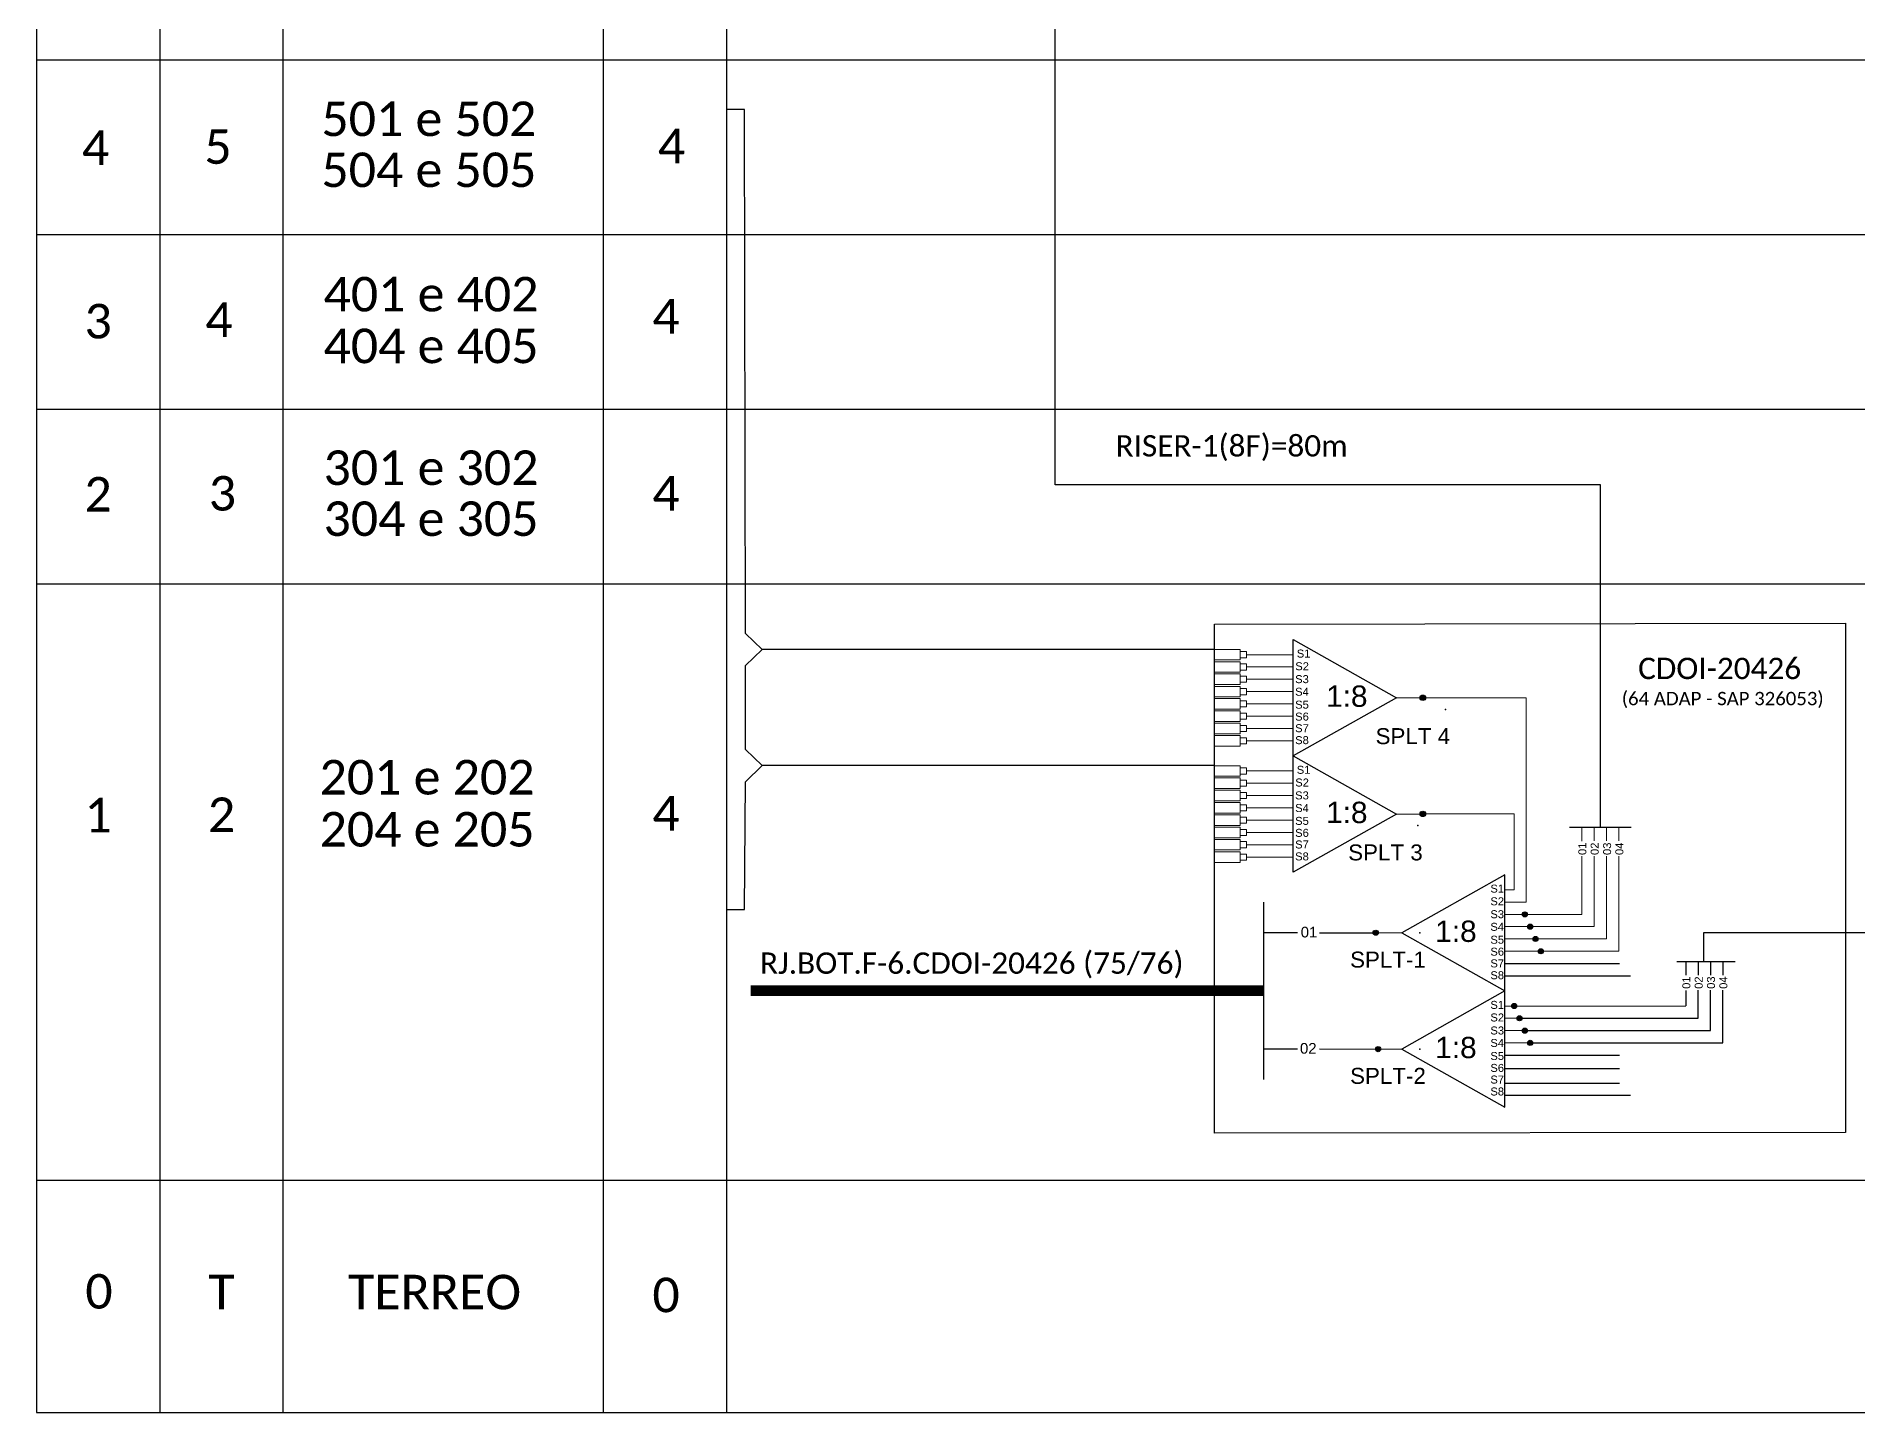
# Model space of a CAD drawing. Extents: x -4 to 837, y 1 to 595.
# Drawn here: x 462.3 to 633, y 291.3 to 420.3 of the extents above; entities that cross this region are included whole.
import ezdxf
from ezdxf.enums import TextEntityAlignment as Align

# ---------------------------------------------------------------- set-up
doc = ezdxf.new("R2010")
doc.units = 0
doc.layers.add('DROP DE CLIENTE', color=140, linetype='Continuous', plot=False)
doc.styles.add('ARIAL', font='arial.ttf')
doc.styles.add('WMF-Calibri0', font='calibri.ttf')
doc.linetypes.add('RESERVA', pattern='A,0.5,-0.15,["RESERVA",Standard,S=0.18,R=0,X=0,Y=-0.1],-1.3', length=1.95)

# ---------------------------------------------------------------- blocks, each defined once
blk = doc.blocks.new('SPLITTER_')
blk.add_point((0, 0))
at = {"style": 'ARIAL', "flags": 4}
blk.add_attdef('SPLT', (0, -3.26), '', height=1.5, dxfattribs=at)
blk = doc.blocks.new('SPLT_1-8_SC-APC_ESQ')
at = {"color": 3, "lineweight": 0}
for points in [[(2.41, -3.02), (0, -3.02)], [(2.41, -3.02), (2.41, -4)], [(2.41, -4), (0, -4)], [(2.41, -4.17), (0, -4.17)], [(2.41, -4.17), (2.41, -5.16)], [(2.99, -3.51), (7.37, -3.51)], [(7.37, -4.66), (2.99, -4.66)], [(2.41, -5.16), (0, -5.16)], [(2.41, -5.32), (0, -5.32)], [(2.41, -6.31), (0, -6.31)], [(2.41, -6.48), (0, -6.48)], [(2.41, -5.32), (2.41, -6.31)], [(2.41, -6.48), (2.41, -7.46)], [(7.37, -5.82), (2.99, -5.82)], [(2.41, -7.46), (0, -7.46)], [(2.41, -7.63), (0, -7.63)], [(2.41, -7.63), (2.41, -8.62)], [(7.37, -6.97), (2.99, -6.97)], [(7.37, -8.12), (2.99, -8.12)], [(2.41, -8.62), (0, -8.62)], [(2.41, -8.78), (0, -8.78)], [(2.41, -9.77), (0, -9.77)], [(2.41, -9.94), (0, -9.94)], [(2.41, -8.78), (2.41, -9.77)], [(2.41, -9.94), (2.41, -10.92)], [(7.37, -9.28), (2.99, -9.28)], [(2.41, -10.92), (0, -10.92)], [(2.41, -11.09), (0, -11.09)], [(2.41, -11.09), (2.41, -12.08)], [(7.37, -10.43), (2.99, -10.43)], [(7.37, -11.58), (2.99, -11.58)], [(2.41, -12.08), (0, -12.08)]]:
    blk.add_lwpolyline(points, dxfattribs=at)
for points in [[(2.99, -3.22), (2.41, -3.22), (2.41, -3.8), (2.99, -3.8)], [(2.99, -4.38), (2.41, -4.38), (2.41, -4.95), (2.99, -4.95)], [(2.99, -5.53), (2.41, -5.53), (2.41, -6.1), (2.99, -6.1)], [(2.99, -6.68), (2.41, -6.68), (2.41, -7.26), (2.99, -7.26)], [(2.99, -7.84), (2.41, -7.84), (2.41, -8.41), (2.99, -8.41)], [(2.99, -8.99), (2.41, -8.99), (2.41, -9.56), (2.99, -9.56)], [(2.99, -10.14), (2.41, -10.14), (2.41, -10.72), (2.99, -10.72)], [(2.99, -11.3), (2.41, -11.3), (2.41, -11.87), (2.99, -11.87)]]:
    blk.add_lwpolyline(points, close=True, dxfattribs=at)
at = {"color": 1}
blk.add_lwpolyline([(7.37, -2.1), (17.04, -7.55), (7.37, -13), (7.37, -2.1)], dxfattribs=at)
at = {"color": 1, "lineweight": 0}
blk.add_lwpolyline([(17.04, -7.55), (19.26, -7.55)], dxfattribs=at)
at = {"color": 1, "style": 'ARIAL'}
for s, height, p in [('S1', 0.75, (7.7, -3.78)), ('S2', 0.75, (7.56, -4.97)), ('S3', 0.75, (7.55, -6.18)), ('S4', 0.75, (7.55, -7.36)), ('1:8', 2, (10.45, -8.4)), ('S5', 0.75, (7.55, -8.57)), ('S6', 0.75, (7.55, -9.69)), ('S7', 0.75, (7.55, -10.78)), ('S8', 0.75, (7.55, -11.9))]:
    blk.add_text(s, height=height, dxfattribs=at).set_placement(p)

msp = doc.modelspace()

# ---------------------------------------------------------------- hatches: boundary and pattern name
h = msp.add_hatch(color=3)
h.dxf.hatch_style = 1
edge = h.paths.add_edge_path()
edge.add_arc((592.28, 358.34), 0.256, 0, 360)
h = msp.add_hatch(color=3)
h.dxf.hatch_style = 1
edge = h.paths.add_edge_path()
edge.add_arc((592.28, 347.45), 0.256, 0, 360)
h = msp.add_hatch(color=3)
h.dxf.hatch_style = 1
edge = h.paths.add_edge_path()
edge.add_arc((601.85, 338.03), 0.242, 0, 360)
h = msp.add_hatch(color=3)
h.dxf.hatch_style = 1
edge = h.paths.add_edge_path()
edge.add_arc((587.86, 336.31), 0.242, 0, 360)
h = msp.add_hatch(color=3)
h.dxf.hatch_style = 1
edge = h.paths.add_edge_path()
edge.add_arc((602.35, 336.88), 0.242, 0, 360)
h = msp.add_hatch(color=3)
h.dxf.hatch_style = 1
edge = h.paths.add_edge_path()
edge.add_arc((602.85, 335.73), 0.242, 0, 360)
h = msp.add_hatch(color=3)
h.dxf.hatch_style = 1
edge = h.paths.add_edge_path()
edge.add_arc((603.35, 334.57), 0.242, 0, 360)
h = msp.add_hatch(color=3)
h.dxf.hatch_style = 1
edge = h.paths.add_edge_path()
edge.add_arc((600.85, 329.44), 0.242, 0, 360)
h = msp.add_hatch(color=3)
h.dxf.hatch_style = 1
edge = h.paths.add_edge_path()
edge.add_arc((601.35, 328.29), 0.242, 0, 360)
h = msp.add_hatch(color=3)
h.dxf.hatch_style = 1
edge = h.paths.add_edge_path()
edge.add_arc((601.85, 327.13), 0.242, 0, 360)
h = msp.add_hatch(color=3)
h.dxf.hatch_style = 1
edge = h.paths.add_edge_path()
edge.add_arc((602.35, 325.98), 0.242, 0, 360)
h = msp.add_hatch(color=3)
h.dxf.hatch_style = 1
edge = h.paths.add_edge_path()
edge.add_arc((588.09, 325.4), 0.242, 0, 360)

# ---------------------------------------------------------------- linework, layer by layer
for p, q in [((462.32, 567.38), (462.32, 291.32)), ((515.48, 291.32), (515.48, 559.15))]:
    msp.add_line(p, q)
for points in [[(485.46, 291.32), (485.46, 567.38)], [(527.05, 291.32), (527.05, 567.38)], [(473.89, 563.26), (473.89, 291.32)], [(462.32, 418.14), (732.11, 418.14)], [(462.32, 401.77), (732.11, 401.77)], [(462.32, 385.4), (732.11, 385.4)], [(462.32, 385.4), (732.11, 385.4)], [(462.32, 369.03), (732.11, 369.03)], [(462.32, 369.03), (732.11, 369.03)], [(462.32, 313.12), (732.11, 313.12)], [(462.32, 291.32), (732.11, 291.32)]]:
    msp.add_lwpolyline(points)
at = {"color": 5}
for points in [[(608.92, 346.21), (608.92, 378.31), (557.8, 378.31), (557.8, 533.33)], [(606.03, 346.21), (611.8, 346.21)]]:
    msp.add_lwpolyline(points, dxfattribs=at)
at = {"color": 6}
for points in [[(618.61, 333.62), (618.61, 336.34), (660.2, 336.34), (660.2, 532.54)], [(616.1, 333.62), (621.57, 333.62)]]:
    msp.add_lwpolyline(points, dxfattribs=at)
at = {"color": 3}
for points in [[(527.04, 338.49), (528.69, 338.49), (528.78, 350.47), (530.35, 351.98), (528.78, 353.48), (528.78, 361.37), (530.35, 362.87), (528.78, 364.38), (528.7, 413.48), (527.05, 413.48)], [(577.36, 336.32), (580.52, 336.32)], [(582.6, 336.31), (587.86, 336.31)]]:
    msp.add_lwpolyline(points, dxfattribs=at)
at = {"color": 1}
msp.add_lwpolyline([(572.76, 365.25), (631.91, 365.32), (631.91, 317.58), (572.76, 317.51)], close=True, dxfattribs=at)
at = {"color": 5, "lineweight": 0}
for points in [[(599.98, 339.18), (601.97, 339.18), (601.97, 358.34), (592.28, 358.34)], [(600.85, 340.34), (600.85, 347.45), (592.28, 347.45)], [(607.18, 346.21), (607.18, 344.89)], [(608.33, 346.21), (608.33, 344.93)], [(609.49, 346.21), (609.49, 344.92)], [(610.65, 346.21), (610.65, 344.93)], [(602.1, 338.03), (607.18, 338.03), (607.18, 343.5)], [(602.6, 336.88), (608.33, 336.88), (608.33, 343.5)], [(603.1, 335.73), (609.49, 335.73), (609.49, 343.5)], [(603.6, 334.57), (610.65, 334.57), (610.65, 343.5)], [(600.85, 340.34), (599.98, 340.34)]]:
    msp.add_lwpolyline(points, dxfattribs=at)
at = {"color": 1}
for points in [[(599.98, 341.75), (590.31, 336.3), (599.98, 330.85), (599.98, 341.75)], [(577.36, 322.55), (577.36, 339.19)], [(599.98, 330.85), (590.31, 325.4), (599.98, 319.96), (599.98, 330.85)]]:
    msp.add_lwpolyline(points, dxfattribs=at)
at = {"color": 7, "lineweight": 0}
for points in [[(599.98, 338.03), (601.85, 338.03)], [(599.98, 336.88), (602.35, 336.88)], [(599.98, 335.73), (602.85, 335.73)], [(599.98, 334.57), (603.35, 334.57)], [(600.85, 329.44), (599.98, 329.44)], [(599.98, 328.29), (601.35, 328.29)], [(599.98, 327.13), (601.85, 327.13)], [(599.98, 325.98), (602.35, 325.98)]]:
    msp.add_lwpolyline(points, dxfattribs=at)
at = {"color": 1, "lineweight": 0}
for points in [[(590.31, 336.3), (588.09, 336.3)], [(590.31, 325.4), (588.09, 325.4)]]:
    msp.add_lwpolyline(points, dxfattribs=at)
at = {"color": 8, "linetype": 'RESERVA', "ltscale": 4}
for points in [[(599.98, 333.42), (610.7, 333.42)], [(599.98, 332.27), (611.75, 332.27)], [(599.98, 324.83), (610.7, 324.83)], [(599.98, 323.58), (610.7, 323.58)], [(599.98, 322.22), (610.7, 322.22)], [(599.98, 321.07), (611.75, 321.07)]]:
    msp.add_lwpolyline(points, dxfattribs=at)
at = {"color": 6, "linetype": 'Continuous', "ltscale": 4}
for points in [[(616.93, 333.62), (616.93, 332.34)], [(618.08, 333.62), (618.08, 332.33)], [(619.24, 333.62), (619.24, 332.34)], [(620.4, 333.62), (620.4, 332.34)], [(601.6, 328.29), (618.1, 328.31), (618.1, 330.93)], [(602.1, 327.13), (619.26, 327.15), (619.26, 330.93)], [(602.6, 325.98), (620.41, 326), (620.41, 330.93)], [(616.94, 330.9), (616.94, 329.46)], [(601.1, 329.44), (616.94, 329.46)]]:
    msp.add_lwpolyline(points, dxfattribs=at)
at = {"color": 1, "const_width": 1}
msp.add_lwpolyline([(529.27, 330.87), (577.36, 330.87)], dxfattribs=at)
at = {"color": 2}
for points in [[(577.36, 325.42), (580.52, 325.42)], [(582.6, 325.41), (588.09, 325.4)]]:
    msp.add_lwpolyline(points, dxfattribs=at)
at = {"color": 3}
for centre, radius in [((592.28, 358.34), 0.256), ((592.28, 347.45), 0.256), ((601.85, 338.03), 0.242), ((587.86, 336.31), 0.242), ((602.35, 336.88), 0.242), ((602.85, 335.73), 0.242), ((603.35, 334.57), 0.242), ((600.85, 329.44), 0.242), ((601.35, 328.29), 0.242), ((601.85, 327.13), 0.242), ((602.35, 325.98), 0.242), ((588.09, 325.4), 0.242)]:
    msp.add_circle(centre, radius, dxfattribs=at)
at = {"layer": 'DROP DE CLIENTE', "color": 3}
for points in [[(572.76, 362.87), (530.35, 362.87)], [(572.76, 351.98), (530.35, 351.98)]]:
    msp.add_lwpolyline(points, dxfattribs=at)

# ---------------------------------------------------------------- block references
for p in [(572.76, 365.89), (572.76, 354.99)]:
    msp.add_blockref('SPLT_1-8_SC-APC_ESQ', p)
ref = msp.add_blockref('SPLITTER_', (594.39, 357.25), dxfattribs=dict(xscale=-1))
ref.add_attrib('SPLT', 'SPLT 4', (587.85, 353.99), dxfattribs={"height": 1.5, "style": 'ARIAL'})
ref = msp.add_blockref('SPLITTER_', (591.81, 346.35), dxfattribs=dict(xscale=-1))
ref.add_attrib('SPLT', 'SPLT 3', (585.28, 343.09), dxfattribs={"height": 1.5, "style": 'ARIAL'})
ref = msp.add_blockref('SPLITTER_', (591.99, 336.3), dxfattribs=dict(xscale=-1))
ref.add_attrib('SPLT', 'SPLT-1', (585.46, 333.04), dxfattribs={"height": 1.5, "style": 'ARIAL'})
ref = msp.add_blockref('SPLITTER_', (591.99, 325.4), dxfattribs=dict(xscale=-1))
ref.add_attrib('SPLT', 'SPLT-2', (585.46, 322.14), dxfattribs={"height": 1.5, "style": 'ARIAL'})

# ---------------------------------------------------------------- texts
at = {"color": 7, "style": 'WMF-Calibri0'}
for s, p in [('501 e 502', (489.03, 411)), ('504 e 505', (489.03, 406.22)), ('401 e 402', (489.23, 394.56)), ('404 e 405', (489.23, 389.71)), ('301 e 302', (489.23, 378.29)), ('304 e 305', (489.23, 373.51)), ('201 e 202', (488.86, 349.27)), ('204 e 205', (488.86, 344.39)), ('TERREO', (491.53, 301))]:
    msp.add_text(s, height=3.24, dxfattribs=at).set_placement(p)
at = {"color": 5, "style": 'WMF-Calibri0'}
msp.add_text('RISER-1(8F)=80m', height=2, dxfattribs=at).set_placement((563.47, 380.96))
at = {"color": 1}
for s, height, style, p in [('CDOI-20426', 2, 'WMF-Calibri0', (612.46, 360.09)), ('S1', 0.75, 'ARIAL', (598.61, 340.07)), ('S2', 0.75, 'ARIAL', (598.61, 338.88)), ('S3', 0.75, 'ARIAL', (598.61, 337.67)), ('1:8', 2, 'ARIAL', (593.44, 335.45)), ('S4', 0.75, 'ARIAL', (598.61, 336.49)), ('RJ.BOT.F-6.CDOI-20426 (75/76)', 2, 'WMF-Calibri0', (530.15, 332.46)), ('S5', 0.75, 'ARIAL', (598.61, 335.28)), ('S6', 0.75, 'ARIAL', (598.61, 334.16)), ('S7', 0.75, 'ARIAL', (598.61, 333.06)), ('S8', 0.75, 'ARIAL', (598.61, 331.95)), ('S1', 0.75, 'ARIAL', (598.61, 329.17)), ('S2', 0.75, 'ARIAL', (598.61, 327.99)), ('1:8', 2, 'ARIAL', (593.44, 324.55)), ('S3', 0.75, 'ARIAL', (598.61, 326.77)), ('S4', 0.75, 'ARIAL', (598.61, 325.6)), ('S5', 0.75, 'ARIAL', (598.61, 324.38)), ('S6', 0.75, 'ARIAL', (598.61, 323.26)), ('S7', 0.75, 'ARIAL', (598.61, 322.17)), ('S8', 0.75, 'ARIAL', (598.61, 321.05))]:
    msp.add_text(s, height=height, dxfattribs=dict(at, style=style)).set_placement(p)
at = {"color": 1, "style": 'WMF-Calibri0'}
msp.add_text('(64 ADAP - SAP 326053)', height=1.25, dxfattribs=at).set_placement((620.39, 357.64), align=Align.CENTER)
at = {"style": 'ARIAL'}
for s, p in [('01', (607.23, 344.18)), ('02', (608.39, 344.18)), ('03', (609.55, 344.18)), ('04', (610.7, 344.18)), ('01', (616.98, 331.63)), ('02', (618.14, 331.63)), ('03', (619.29, 331.63)), ('04', (620.45, 331.63))]:
    msp.add_text(s, height=0.75, rotation=90, dxfattribs=at).set_placement(p, align=Align.MIDDLE_CENTER)
for s, p in [('01', (581.61, 336.37)), ('02', (581.54, 325.47))]:
    msp.add_text(s, height=1, dxfattribs=at).set_placement(p, align=Align.MIDDLE_CENTER)
at = {"color": 7, "style": 'WMF-Calibri0'}
for tag, flags, p in [('4', 4, (467.86, 409.92)), ('5', 4, (479.34, 410.02)), ('4', 4, (521.85, 410.07)), ('3', 4, (468.1, 393.65)), ('4', 4, (479.43, 393.79)), ('4', 4, (521.34, 394.11)), ('2', 4, (468.1, 377.42)), ('3', 4, (479.75, 377.51)), ('4', 4, (521.34, 377.51)), ('1', 4, (468.1, 347.33)), ('2', 12, (479.67, 347.37)), ('4', 4, (521.34, 347.51)), ('0', 4, (468.18, 302.69)), ('T', 12, (479.67, 302.63)), ('0', 4, (521.34, 302.35))]:
    msp.add_attdef(tag, text='XX', height=3.24, dxfattribs=dict(at, flags=flags)).set_placement(p, align=Align.MIDDLE_CENTER)

doc.saveas('drawing.dxf')
